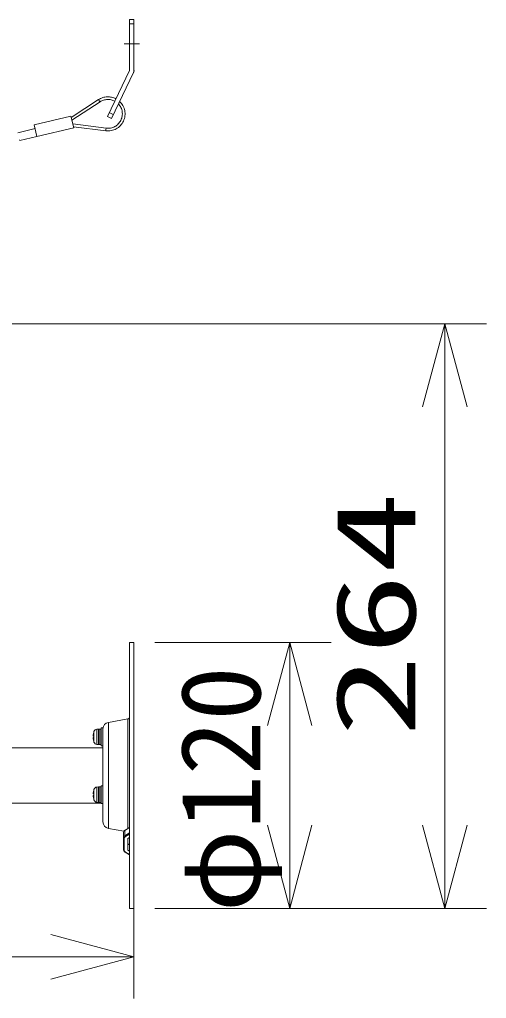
# Model space of a CAD drawing. Units: millimetres on the paper. Extents: x -62 to 63, y -59 to 59.
# Drawn here: x 18.07 to 32.11, y 11.54 to 40.98 of the extents above; entities that cross this region are included whole.
import ezdxf
from ezdxf.enums import TextEntityAlignment as Align

# ---------------------------------------------------------------- set-up
doc = ezdxf.new("R2010")
doc.units = ezdxf.units.MM
doc.linetypes.add('CHAIN2', pattern=[12, 9, -1, 1, -1])
doc.linetypes.add('LONG_DOUBLE_CHAIN', pattern=[21.8, 18, -1, 0.6, -0.6, 0.6, -1])
for name, color, linetype, lineweight in [('0-1_GAIKEI', 4, 'Continuous', 9), ('0-2_SUNPO', 7, 'Continuous', 9), ('0-3_0', 7, 'Continuous', 9)]:
    doc.layers.add(name, color=color, linetype=linetype, lineweight=lineweight)
doc.styles.add('ＭＳ ゴシック', font='')
doc.styles.get('ＭＳ ゴシック').set_extended_font_data('MS Gothic')

# ---------------------------------------------------------------- blocks, each defined once
blk = doc.blocks.new('_Open30')
at = {"layer": '0-3_0'}
blk.add_line((0, 0), (-1, 0), dxfattribs=at)
blk.add_lwpolyline([(-1, 0.2679), (0, 0), (-1, -0.2679)], dxfattribs=at)

msp = doc.modelspace()

# ---------------------------------------------------------------- linework, layer by layer
at = {"layer": '0-1_GAIKEI', "linetype": 'LONG_DOUBLE_CHAIN'}
for p, q in [((21.511, 40.982), (21.378, 40.982)), ((21.378, 40.982), (21.378, 39.452)), ((21.511, 39.452), (21.511, 40.982)), ((21.511, 40.849), (21.378, 40.849)), ((21.377, 39.446), (20.711, 38.068)), ((20.831, 38.01), (21.497, 39.388)), ((19.624, 38.035), (20.446, 38.575)), ((20.446, 38.575), (20.468, 38.542)), ((19.643, 37.952), (20.49, 38.508)), ((20.49, 38.508), (20.468, 38.542)), ((19.615, 38.073), (18.511, 37.818)), ((19.615, 38.073), (19.697, 37.723)), ((20.711, 38.068), (20.831, 38.01)), ((20.769, 38.188), (20.889, 38.13)), ((18.538, 37.701), (18.019, 37.58)), ((19.697, 37.723), (18.593, 37.467)), ((19.669, 37.843), (20.673, 37.716)), ((19.688, 37.76), (20.663, 37.637)), ((20.673, 37.716), (20.668, 37.676)), ((20.663, 37.637), (20.668, 37.676)), ((18.07, 37.361), (18.073, 37.347))]:
    msp.add_line(p, q, dxfattribs=at)
at = {"layer": '0-1_GAIKEI', "color": 134, "linetype": 'CHAIN2'}
msp.add_line((21.211, 40.249), (21.678, 40.249), dxfattribs=at)
at = {"layer": '0-1_GAIKEI', "color": 7}
for p, q in [((21.378, 22.249), (21.378, 14.249)), ((21.378, 22.249), (21.511, 22.249)), ((21.511, 14.249), (21.511, 22.249)), ((21.323, 19.945), (20.743, 19.843)), ((20.578, 19.675), (20.578, 16.851)), ((20.578, 19.082), (10.878, 19.082)), ((20.525, 17.415), (10.878, 17.415)), ((21.208, 16.572), (20.743, 16.654)), ((21.378, 14.249), (21.511, 14.249))]:
    msp.add_line(p, q, dxfattribs=at)
at = {"layer": '0-1_GAIKEI'}
for p, q in [((20.743, 19.843), (20.743, 16.654)), ((21.323, 16.65), (21.323, 19.945)), ((20.288, 19.432), (20.301, 19.432)), ((20.3, 19.545), (20.301, 19.545)), ((20.305, 19.565), (20.305, 19.252)), ((20.397, 19.639), (20.444, 19.641)), ((20.397, 19.639), (20.397, 19.178)), ((20.444, 19.176), (20.444, 19.641)), ((20.445, 19.641), (20.444, 19.641)), ((20.458, 19.635), (20.458, 19.182)), ((20.465, 19.642), (20.465, 19.175)), ((20.518, 19.642), (20.465, 19.642)), ((20.518, 19.175), (20.518, 19.642)), ((20.525, 19.142), (20.525, 19.675)), ((20.578, 19.675), (20.525, 19.675)), ((20.301, 19.385), (20.288, 19.385)), ((20.301, 19.272), (20.3, 19.272)), ((20.397, 19.178), (20.444, 19.176)), ((20.445, 19.176), (20.444, 19.176)), ((20.518, 19.175), (20.465, 19.175)), ((20.578, 19.142), (20.525, 19.142)), ((20.288, 17.692), (20.301, 17.692)), ((20.3, 17.805), (20.301, 17.805)), ((20.305, 17.825), (20.305, 17.512)), ((20.397, 17.899), (20.444, 17.901)), ((20.397, 17.899), (20.397, 17.438)), ((20.444, 17.436), (20.444, 17.901)), ((20.445, 17.901), (20.444, 17.901)), ((20.458, 17.895), (20.458, 17.442)), ((20.465, 17.902), (20.465, 17.435)), ((20.518, 17.902), (20.465, 17.902)), ((20.518, 17.435), (20.518, 17.902)), ((20.525, 17.402), (20.525, 17.935)), ((20.578, 17.935), (20.525, 17.935)), ((20.301, 17.645), (20.288, 17.645)), ((20.301, 17.532), (20.3, 17.532)), ((20.397, 17.438), (20.444, 17.436)), ((20.445, 17.436), (20.444, 17.436)), ((20.518, 17.435), (20.465, 17.435)), ((20.578, 17.402), (20.525, 17.402)), ((21.191, 16.014), (21.191, 16.523)), ((21.242, 16.602), (21.378, 16.683)), ((21.211, 16), (21.211, 16.349)), ((21.378, 16.485), (21.252, 16.41)), ((21.325, 16.349), (21.378, 16.38)), ((21.325, 16.349), (21.325, 16)), ((21.378, 15.855), (21.242, 15.936)), ((21.252, 15.939), (21.378, 15.864)), ((21.378, 16.157), (21.325, 16.189)), ((21.378, 15.968), (21.325, 16))]:
    msp.add_line(p, q, dxfattribs=at)
at = {"layer": '0-1_GAIKEI', "linetype": 'LONG_DOUBLE_CHAIN'}
msp.add_lwpolyline([(18.511, 37.818), (18.593, 37.467), (18.073, 37.347)], dxfattribs=at)
at = {"layer": '0-1_GAIKEI'}
for points in [[(20.288, 19.465), (20.286, 19.443), (20.287, 19.435), (20.287, 19.433), (20.287, 19.432), (20.288, 19.432), (20.288, 19.432)], [(20.288, 19.432), (20.288, 19.432), (20.287, 19.432), (20.287, 19.432), (20.287, 19.433), (20.287, 19.436), (20.287, 19.456), (20.288, 19.465)], [(20.288, 19.352), (20.286, 19.374), (20.287, 19.382), (20.287, 19.385)], [(20.288, 19.385), (20.288, 19.385), (20.287, 19.385), (20.287, 19.385), (20.287, 19.384), (20.287, 19.381), (20.287, 19.361), (20.288, 19.352)], [(20.288, 17.725), (20.286, 17.703), (20.287, 17.695), (20.287, 17.693), (20.287, 17.692), (20.288, 17.692), (20.288, 17.692)], [(20.288, 17.692), (20.288, 17.692), (20.287, 17.692), (20.287, 17.692), (20.287, 17.693), (20.287, 17.696), (20.287, 17.716), (20.288, 17.725)], [(20.288, 17.612), (20.286, 17.634), (20.287, 17.642), (20.287, 17.644), (20.287, 17.645), (20.288, 17.645), (20.288, 17.645)], [(20.288, 17.645), (20.288, 17.645), (20.287, 17.645), (20.287, 17.645), (20.287, 17.644), (20.287, 17.641), (20.287, 17.621), (20.288, 17.612)], [(21.242, 16.602), (21.225, 16.59), (21.211, 16.576), (21.201, 16.561), (21.194, 16.543), (21.191, 16.523)], [(21.378, 16.678), (21.239, 16.595), (21.239, 16.435), (21.378, 16.518)], [(21.242, 15.936), (21.225, 15.947), (21.211, 15.961), (21.201, 15.976), (21.194, 15.995), (21.191, 16.014)]]:
    msp.add_lwpolyline(points, dxfattribs=at)
at = {"layer": '0-1_GAIKEI', "linetype": 'LONG_DOUBLE_CHAIN'}
for centre, radius, start, end in [((21.365, 39.452), 0.0133, 334.2, 0), ((21.365, 39.452), 0.147, 334.2, 0), ((20.728, 38.146), 0.513, 62.1363, 123.2921), ((20.728, 38.146), 0.433, 61.755, 123.2921), ((20.728, 38.146), 0.513, 262.7722, 46.998), ((20.728, 38.146), 0.433, 262.7722, 43.692)]:
    msp.add_arc(centre, radius, start, end, dxfattribs=at)
at = {"layer": '0-1_GAIKEI', "color": 7}
for centre, radius, start, end in [((20.778, 19.646), 0.2, 100, 179.797), ((21.311, 20.011), 0.0667, 280, 0), ((20.778, 16.851), 0.2, 180, 260)]:
    msp.add_arc(centre, radius, start, end, dxfattribs=at)
at = {"layer": '0-1_GAIKEI'}
for centre, radius, start, end in [((20.885, 19.409), 0.6, 166.8236, 174.5765), ((20.885, 19.409), 0.6, 164.8994, 166.8337), ((20.885, 19.409), 0.584, 177.7111, 182.2889), ((20.402, 19.539), 0.1, 93, 164.8994), ((20.445, 19.628), 0.0133, 0, 90), ((20.465, 19.635), 0.0067, 90, 180), ((20.518, 19.635), 0.0067, 0, 90), ((20.885, 19.409), 0.6, 185.4235, 193.1764), ((20.885, 19.409), 0.6, 193.1663, 195.1006), ((20.402, 19.278), 0.1, 195.1006, 267), ((20.445, 19.189), 0.0133, 270, 0), ((20.465, 19.182), 0.0067, 180, 270), ((20.518, 19.182), 0.0067, 270, 0), ((20.885, 17.669), 0.6, 166.8236, 174.5765), ((20.885, 17.669), 0.6, 164.8994, 166.8337), ((20.885, 17.669), 0.584, 177.7111, 182.2889), ((20.402, 17.799), 0.1, 93, 164.8994), ((20.445, 17.888), 0.0133, 0, 90), ((20.465, 17.895), 0.0067, 90, 180), ((20.518, 17.895), 0.0067, 0, 90), ((20.885, 17.669), 0.6, 185.4235, 193.1764), ((20.885, 17.669), 0.6, 193.1663, 195.1006), ((20.402, 17.538), 0.1, 195.1006, 267), ((20.445, 17.449), 0.0133, 270, 0), ((20.465, 17.442), 0.0067, 180, 270), ((20.518, 17.442), 0.0067, 270, 0)]:
    msp.add_arc(centre, radius, start, end, dxfattribs=at)
for centre, major_axis, ratio, start_param, end_param in [((21.325, 16.523), (0.133, 0), 0.707107, 2.269037, 3.141593), ((21.252, 16.585), (-0.0102, 0.0172), 0.454579, 6.28309, 6.936832), ((21.211, 16.363), (0.02, 0), 0.707107, 3.141593, 4.712389), ((21.325, 16.363), (-0.133, 0), 0.707107, 5.41063, 6.283185), ((21.325, 16.349), (-0.113, 0), 0.707107, 5.41063, 6.283185), ((21.252, 16.424), (-0.0102, 0.0172), 0.454579, 0.653646, 2.224443), ((21.211, 16.014), (-0.02, 0), 0.707107, 0, 1.570796), ((21.325, 16), (-0.113, 0), 0.707107, 6.283185, 7.155741), ((21.252, 15.953), (0.0102, 0.0172), 0.454579, 3.141688, 4.058742), ((21.398, 16.174), (-0.02, 0), 0.707107, 6.283185, 6.332185), ((21.398, 15.844), (-0.02, 0), 0.707107, 0, 0.054499)]:
    msp.add_ellipse(centre, major_axis=major_axis, ratio=ratio, start_param=start_param, end_param=end_param, dxfattribs=at)
at = {"layer": '0-2_SUNPO'}
for p, q in [((11.837, 31.829), (32.111, 31.829)), ((30.861, 29.329), (30.861, 16.749)), ((22.136, 22.249), (27.445, 22.249)), ((26.195, 19.749), (26.195, 16.749)), ((21.511, 14.37), (21.511, 11.54)), ((22.136, 14.249), (27.445, 14.249)), ((22.136, 14.249), (32.111, 14.249)), ((6.686, 12.79), (19.011, 12.79))]:
    msp.add_line(p, q, dxfattribs=at)

# ---------------------------------------------------------------- block references
at = {"layer": '0-2_SUNPO', "xscale": 2.5, "yscale": 2.5}
for p, rotation in [((30.861, 31.829), 90), ((26.195, 22.249), 90), ((26.195, 14.249), 270), ((30.861, 14.249), 270)]:
    msp.add_blockref('_Open30', p, dxfattribs=dict(at, rotation=rotation))
msp.add_blockref('_Open30', (21.511, 12.79), dxfattribs=at)

# ---------------------------------------------------------------- texts
at = {"layer": '0-2_SUNPO', "style": 'ＭＳ ゴシック', "width": 1.5}
msp.add_text('264', height=2.405, rotation=90, dxfattribs=at).set_placement((30.699, 19.408), align=Align.BOTTOM_LEFT)
at = {"layer": '0-2_SUNPO', "style": 'ＭＳ ゴシック'}
msp.add_text('φ120', height=2.405, rotation=90, dxfattribs=at).set_placement((26.032, 14.134), align=Align.BOTTOM_LEFT)

doc.saveas('drawing.dxf')
